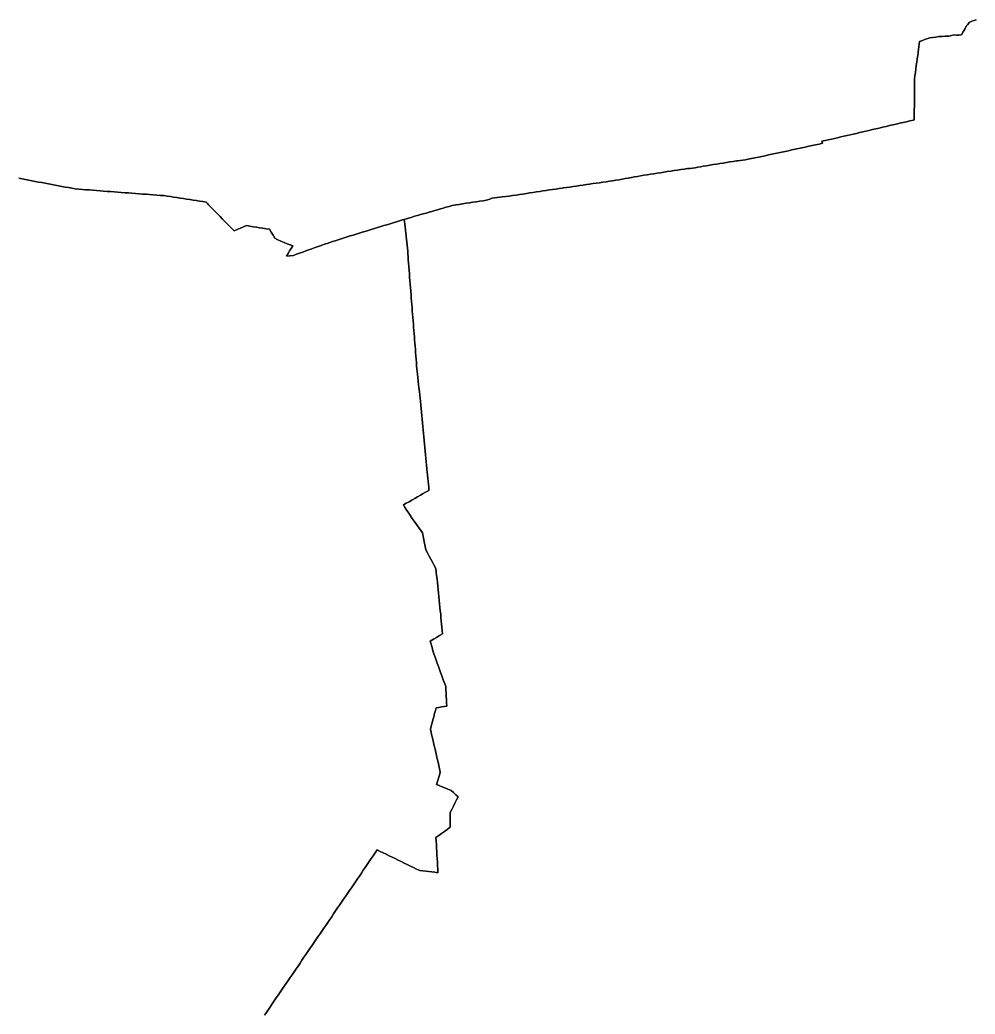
# Model space of a CAD drawing. Header units: inches. Extents: x 130170 to 284068, y 377793 to 804530.
# Drawn here: x 194689 to 197371, y 709560 to 712354 of the extents above; entities that cross this region are included whole.
import ezdxf

# ---------------------------------------------------------------- set-up
doc = ezdxf.new("R2010")
doc.units = ezdxf.units.IN
doc.header["$MEASUREMENT"] = 0
doc.layers.add('muni_il', color=7, linetype='Continuous')

msp = doc.modelspace()

# ---------------------------------------------------------------- linework, layer by layer
at = {"layer": 'muni_il'}
for points in [[(197374.5, 712353.9), (197368.4, 712352.1), (197362.4, 712350.4), (197354.8, 712346.1), (197350.6, 712341.1), (197346.5, 712336.2), (197342.3, 712327.9), (197339.8, 712323.4), (197337.3, 712319), (197333.8, 712312.8), (197331.6, 712311.6), (197325.9, 712310.6), (197318.9, 712311.4), (197312, 712312.2), (197304.7, 712310.3), (197297.3, 712308.5), (197287.8, 712308), (197278.8, 712307.5), (197269.9, 712306.9), (197260.7, 712305.7), (197251.6, 712304.5), (197244.6, 712303.1), (197238.3, 712301.3), (197232, 712299.4), (197223.5, 712296.4), (197215.1, 712293.4), (197214.2, 712285.9), (197213.3, 712278.4), (197212.3, 712270.9), (197211.4, 712263.4), (197210.2, 712253.9), (197208.9, 712244.4), (197207.6, 712234.9), (197206.3, 712225.4), (197205.1, 712215.9), (197203.8, 712206.4), (197202.5, 712196.8), (197201.2, 712187.3), (197201.2, 712177.8), (197201.1, 712168.2), (197201.1, 712158.7), (197201, 712149.1), (197201, 712139.6), (197200.9, 712130), (197200.8, 712120.5), (197200.8, 712110.9), (197200.7, 712101.4), (197200.7, 712091.8), (197200.6, 712082.3), (197200.5, 712072.7), (197198, 712072.4), (197188.4, 712070.1), (197178.8, 712067.9), (197169.2, 712065.7), (197159.7, 712063.4), (197150.1, 712061.2), (197140.5, 712059), (197130.9, 712056.7), (197121.3, 712054.5), (197111.7, 712052.3), (197102.1, 712050), (197092.5, 712047.8), (197082.9, 712045.5), (197073.3, 712043.3), (197064.5, 712041.3), (197055.7, 712039.2), (197046.9, 712037.2), (197038.1, 712035.1), (197029.3, 712033), (197020.5, 712031), (197011.7, 712028.9), (197002.9, 712026.9), (196994.1, 712024.9), (196985.3, 712022.8), (196976.6, 712020.8), (196967.8, 712018.8), (196959, 712016.8), (196950.2, 712014.7), (196941.4, 712012.7), (196942.7, 712007.2), (196933.1, 712005), (196923.5, 712002.9), (196913.8, 712000.8), (196904.2, 711998.7), (196894.6, 711996.6), (196885, 711994.5), (196875.6, 711992.5), (196866.2, 711990.4), (196856.8, 711988.4), (196847.4, 711986.4), (196838, 711984.4), (196828.6, 711982.4), (196819.2, 711980.4), (196809.8, 711978.3), (196800.4, 711976.3), (196790.9, 711974.3), (196781.5, 711972.3), (196772.1, 711970.3), (196762.7, 711968.2), (196753.3, 711966.2), (196743.9, 711964.2), (196734.5, 711962.2), (196729.9, 711961.5), (196726.6, 711960.4), (196719, 711959.5), (196711.4, 711958.7), (196703.8, 711957.9), (196701.7, 711957.8), (196692.3, 711956.2), (196682.9, 711954.7), (196673.5, 711953.2), (196664.1, 711951.7), (196654.7, 711950.2), (196645.3, 711948.7), (196635.9, 711947.2), (196626.5, 711945.6), (196617.1, 711944.1), (196607.7, 711942.6), (196600.3, 711941.2), (196592.8, 711939.9), (196585.4, 711938.5), (196578, 711937.1), (196570.9, 711936.7), (196563.9, 711936.3), (196554.4, 711934.9), (196544.9, 711933.4), (196535.5, 711931.9), (196526, 711930.5), (196516.5, 711929), (196507.1, 711927.6), (196497.6, 711926.1), (196488.2, 711924.6), (196478.9, 711923.1), (196469.5, 711921.7), (196460.2, 711920.2), (196450.8, 711918.7), (196441.4, 711917.2), (196432.1, 711915.7), (196423.4, 711914.2), (196414.7, 711912.7), (196406.1, 711911.1), (196397.4, 711909.6), (196388.7, 711908), (196380.1, 711906.5), (196371.4, 711904.9), (196362.7, 711903.4), (196353.5, 711902), (196344.3, 711900.7), (196335, 711899.3), (196325.8, 711897.9), (196316.6, 711896.5), (196307.4, 711895.1), (196298.1, 711893.8), (196288.9, 711892.4), (196279.7, 711891), (196270.4, 711889.7), (196261.2, 711888.4), (196251.9, 711887), (196242.7, 711885.7), (196233.4, 711884.3), (196224.2, 711883), (196214.9, 711881.7), (196212.2, 711881.4), (196203.1, 711880), (196194, 711878.6), (196184.9, 711877.2), (196175.9, 711875.9), (196166.8, 711874.5), (196157.7, 711873.1), (196148.6, 711871.7), (196139.6, 711870.4), (196130.5, 711869), (196120.8, 711867.5), (196111.2, 711866), (196101.5, 711864.6), (196091.8, 711863.1), (196082.2, 711861.6), (196072.5, 711860.1), (196062.8, 711858.7), (196053.2, 711857.2), (196043.7, 711856.3), (196036.3, 711855.5), (196028.8, 711854.6), (196021.4, 711853.8), (196013.9, 711853), (196008.2, 711850.6), (196002.4, 711848.3), (195999.6, 711847.4), (195989.9, 711845.9), (195980.3, 711844.4), (195970.7, 711842.9), (195961, 711841.4), (195951.4, 711839.9), (195941.8, 711838.5), (195932.1, 711837), (195922.5, 711835.5), (195912.9, 711834), (195903.3, 711832.5), (195894.3, 711829.8), (195885.4, 711827.2), (195877.6, 711824.9), (195869.7, 711822.6), (195861.8, 711820.3), (195853.9, 711818.1), (195846, 711815.8), (195837.9, 711813.5), (195829.8, 711811.2), (195821.6, 711809), (195813.5, 711806.7), (195805.3, 711804.4), (195797.2, 711802.1), (195788, 711798.9), (195782.6, 711797.5), (195777.2, 711796), (195767.9, 711793.2), (195763.8, 711791.9), (195755, 711789.2), (195746.2, 711786.5), (195737.3, 711783.8), (195728.5, 711781.1), (195719.7, 711778.4), (195710.9, 711775.8), (195702.1, 711773.1), (195693.3, 711770.4), (195684.5, 711767.7), (195675.7, 711765), (195666.8, 711762.3), (195658, 711759.6), (195649.7, 711757.1), (195641.4, 711754.5), (195633.1, 711751.9), (195624.9, 711749.3), (195616.6, 711746.8), (195608.3, 711744.2), (195600, 711741.6), (195591.5, 711738.9), (195583, 711736.1), (195574.5, 711733.4), (195566.9, 711730.8), (195559.3, 711728.3), (195551.7, 711725.8), (195544.1, 711723.3), (195535.4, 711720.2), (195526.7, 711717.1), (195518, 711714), (195509.2, 711710.9), (195500.5, 711707.8), (195491.8, 711704.7), (195483.1, 711701.6), (195474.4, 711698.5), (195465.7, 711695.4), (195457, 711692.3), (195447.1, 711691.2), (195437.3, 711690), (195441.9, 711697.3), (195446.5, 711704.6), (195451.1, 711711.9), (195455.8, 711719.3), (195447.5, 711722.2), (195439.2, 711725.1), (195430.7, 711728.8), (195422.1, 711732.6), (195413.5, 711736.3), (195404.9, 711740.1), (195399.9, 711748.6), (195394.9, 711757.1), (195390, 711765.6), (195380.7, 711767), (195371.5, 711768.5), (195362.2, 711769.9), (195353, 711771.4), (195343.7, 711772.8), (195334.5, 711774.2), (195325.2, 711775.7), (195316.6, 711772), (195308, 711768.3), (195299.4, 711764.6), (195290.8, 711760.8), (195284.2, 711767.5), (195277.7, 711774.2), (195271.1, 711780.9), (195264.5, 711787.6), (195258, 711794.3), (195251.4, 711801), (195244.9, 711807.7), (195238.3, 711814.4), (195231.7, 711821.1), (195225.2, 711827.8), (195218.6, 711834.5), (195215.3, 711838.3), (195212, 711842), (195202.8, 711843.4), (195193.7, 711844.8), (195184.5, 711846.1), (195175.4, 711847.5), (195166.2, 711848.9), (195157.1, 711850.3), (195148, 711851.7), (195138.8, 711853.1), (195129.7, 711854.4), (195120.5, 711855.8), (195111.4, 711857.2), (195102.2, 711858.6), (195093.1, 711860), (195083.1, 711860.7), (195073.2, 711861.5), (195063.2, 711862.3), (195053.3, 711863), (195043.3, 711863.8), (195033.4, 711864.5), (195023.5, 711865.3), (195013.5, 711866.1), (195003.6, 711866.8), (194993.6, 711867.6), (194983.7, 711868.3), (194973.7, 711869.1), (194963.8, 711869.9), (194953.8, 711870.6), (194943.9, 711871.4), (194933.9, 711872.1), (194924, 711872.9), (194914, 711873.7), (194904.1, 711874.4), (194894.1, 711875.2), (194884.2, 711876), (194874.2, 711876.7), (194864.3, 711877.5), (194854.3, 711878.2), (194844.4, 711879), (194835.1, 711880.8), (194825.7, 711882.5), (194816.4, 711884.3), (194807, 711886), (194797.7, 711887.8), (194788.3, 711889.5), (194779, 711891.3), (194769.6, 711893.1), (194760.3, 711894.8), (194750.9, 711896.6), (194741.6, 711898.3), (194732.2, 711900.1), (194722.9, 711901.8), (194713.6, 711903.6), (194704.2, 711905.4), (194694.9, 711907.1), (194685.5, 711908.9)], [(195375.5, 709556.9), (195381.1, 709565.1), (195386.7, 709573.2), (195392.3, 709581.4), (195397.8, 709589.5), (195403.4, 709597.7), (195408.9, 709605.8), (195414.5, 709614), (195420, 709622.1), (195425.6, 709630.3), (195431.1, 709638.4), (195436.7, 709646.6), (195442.3, 709654.8), (195447.8, 709662.9), (195453.4, 709671.1), (195458.9, 709679.2), (195464.5, 709687.4), (195470, 709695.5), (195475.6, 709703.7), (195481.1, 709711.8), (195486.7, 709720), (195492.2, 709728.1), (195497.8, 709736.3), (195503.4, 709744.4), (195508.9, 709752.6), (195514.5, 709760.7), (195520, 709768.9), (195525.6, 709777), (195531.1, 709785.2), (195536.7, 709793.3), (195542.2, 709801.5), (195547.8, 709809.6), (195553.3, 709817.8), (195558.9, 709825.9), (195564.5, 709834.1), (195570, 709842.2), (195575.6, 709850.4), (195581.1, 709858.5), (195586.7, 709866.7), (195592.2, 709874.8), (195597.8, 709883), (195603.3, 709891.1), (195608.9, 709899.3), (195614.4, 709907.5), (195620, 709915.6), (195625.6, 709923.8), (195631.1, 709931.9), (195636.7, 709940.1), (195642.2, 709948.2), (195647.8, 709956.4), (195653.3, 709964.5), (195658.9, 709972.7), (195664.4, 709980.8), (195670, 709989), (195675.5, 709997.1), (195681.1, 710005.3), (195686.7, 710013.4), (195692.2, 710021.6), (195700.6, 710017.5), (195709, 710013.4), (195717.4, 710009.4), (195725.8, 710005.3), (195734.2, 710001.2), (195742.6, 709997.1), (195751.1, 709993.1), (195759.5, 709989), (195768.2, 709984.8), (195776.9, 709980.5), (195785.6, 709976.3), (195794.3, 709972.1), (195803, 709967.8), (195811.7, 709963.6), (195820.2, 709962.6), (195828.8, 709961.6), (195837.4, 709960.7), (195845.9, 709959.7), (195854.5, 709958.7), (195863, 709957.7), (195862.5, 709967.6), (195861.9, 709977.4), (195861.3, 709987.3), (195860.8, 709997.1), (195860.2, 710007), (195859.6, 710016.8), (195859.1, 710026.6), (195858.5, 710036.5), (195857.9, 710046.3), (195857.4, 710056.2), (195865.3, 710061.9), (195873.2, 710067.7), (195881.2, 710073.5), (195889.1, 710079.2), (195893.3, 710082.4), (195897.4, 710085.6), (195897.4, 710093.8), (195897.4, 710102), (195897.3, 710110.2), (195897.3, 710118.4), (195897.3, 710126.6), (195901.7, 710135.5), (195906.2, 710144.3), (195910.7, 710153.2), (195915.1, 710162.1), (195919.6, 710170.9), (195913.1, 710176.8), (195906.5, 710182.6), (195899.9, 710188.4), (195891.1, 710192.1), (195882.3, 710195.8), (195874.5, 710199.3), (195866.7, 710202.4), (195858.9, 710205.5), (195861.6, 710214.2), (195864.3, 710222.9), (195867, 710231.6), (195869.6, 710240.3), (195867.5, 710249.5), (195865.4, 710258.8), (195863.2, 710268), (195861.1, 710277.3), (195859, 710286.6), (195856.8, 710295.8), (195854.7, 710305.1), (195852.5, 710314.3), (195850.4, 710323.6), (195848.3, 710332.8), (195846.1, 710342.1), (195844, 710351.3), (195841.9, 710360.6), (195844.2, 710369.4), (195846.4, 710378.3), (195848.7, 710387.1), (195851, 710395.9), (195853.3, 710404.8), (195855.6, 710413.6), (195858, 710421.3), (195865.5, 710422.3), (195873, 710423.4), (195880.5, 710424.4), (195887.9, 710425.5), (195887.4, 710434.7), (195886.9, 710443.9), (195886.3, 710453.1), (195885.8, 710462.3), (195885.3, 710471.5), (195884.7, 710480.8), (195882.1, 710487.9), (195879.4, 710495.1), (195876.8, 710502.3), (195873.6, 710511.1), (195870.5, 710519.8), (195867.3, 710528.6), (195864.2, 710537.3), (195861, 710546.1), (195857.9, 710554.8), (195854.7, 710563.5), (195851.6, 710572.3), (195849, 710581.3), (195846.5, 710590.4), (195844, 710599.4), (195841.4, 710608.5), (195850, 710613.6), (195858.6, 710618.6), (195867.1, 710623.7), (195875.7, 710628.8), (195874.9, 710638), (195874, 710647.2), (195873.2, 710656.4), (195872.3, 710665.6), (195871.5, 710674.7), (195870.6, 710683.9), (195869.6, 710693.8), (195868.6, 710703.7), (195867.5, 710713.5), (195866.5, 710723.4), (195865.5, 710733.3), (195864.4, 710743.2), (195863.4, 710753), (195862.4, 710762.9), (195861.3, 710772.8), (195860.3, 710782.6), (195859.2, 710792.5), (195858.2, 710802.4), (195857.2, 710812.2), (195852.5, 710821.1), (195847.8, 710829.9), (195843.2, 710838.7), (195838.5, 710847.5), (195833.8, 710856.4), (195829.1, 710865.2), (195827.2, 710874.6), (195825.2, 710884), (195823.2, 710893.4), (195821.3, 710902.8), (195819.3, 710912.2), (195814.6, 710918.8), (195809.9, 710925.5), (195805.2, 710932.1), (195800.5, 710938.8), (195795.8, 710945.4), (195790.8, 710953), (195785.8, 710960.6), (195780.8, 710968.2), (195775.8, 710975.8), (195770.8, 710983.3), (195765.8, 710990.9), (195773.8, 710995.5), (195781.8, 711000), (195789.8, 711004.6), (195797.8, 711009.2), (195805.8, 711013.7), (195813.8, 711018.3), (195821.8, 711022.8), (195829.8, 711027.4), (195837.8, 711031.9), (195837, 711040.4), (195836.2, 711048.9), (195835.4, 711057.3), (195834.6, 711065.8), (195833.8, 711074.2), (195833, 711082.7), (195832, 711092.5), (195831, 711102.3), (195830, 711112.3), (195829.1, 711122.2), (195828.1, 711132.2), (195827.2, 711142.1), (195826.3, 711152.1), (195825.3, 711162), (195824.4, 711172), (195823.5, 711181.9), (195822.5, 711191.9), (195821.5, 711201.8), (195820.5, 711211.8), (195819.5, 711221.7), (195818.6, 711231.6), (195817.6, 711241.6), (195816.6, 711251.5), (195815.6, 711261.4), (195814.6, 711271.4), (195813.7, 711281.3), (195812.7, 711290.9), (195811.7, 711300.5), (195810.7, 711310.1), (195809.7, 711319.8), (195808.7, 711329.4), (195807.7, 711339), (195806.7, 711348.6), (195805.7, 711358.2), (195804.9, 711365.9), (195804, 711373.6), (195803.1, 711381.3), (195802.4, 711391), (195801.7, 711400.7), (195801, 711410.4), (195800.3, 711419.2), (195799.6, 711428), (195798.9, 711436.9), (195798.2, 711445.7), (195797.5, 711454.6), (195796.8, 711463.4), (195796.1, 711472.2), (195795.4, 711481.1), (195794.6, 711490.2), (195793.9, 711499.3), (195793.2, 711508.4), (195792.5, 711517.5), (195791.7, 711526.7), (195791, 711535.8), (195790.3, 711544.9), (195789.6, 711554), (195788.9, 711563.1), (195788.1, 711572.3), (195787.4, 711581.4), (195786.6, 711591.3), (195785.8, 711601.2), (195785.1, 711611.1), (195784.3, 711621), (195783.5, 711630.9), (195782.7, 711640.8), (195781.9, 711650.7), (195781.1, 711660.6), (195780.4, 711670.5), (195779.6, 711680.4), (195779, 711688.4), (195778.5, 711696.5), (195777.9, 711704.6), (195777.3, 711712.6), (195776.8, 711720.7), (195775.8, 711729.2), (195774.8, 711737.8), (195773.8, 711746.3), (195772.8, 711754.9), (195771.7, 711763.4), (195770.7, 711772), (195769.7, 711780.5), (195768.8, 711786.8), (195767.9, 711793.2), (195767.9, 711793.2), (195777.2, 711796), (195782.6, 711797.5), (195788, 711798.9), (195797.2, 711802.1), (195805.3, 711804.4), (195813.5, 711806.7), (195821.6, 711809), (195829.8, 711811.2), (195837.9, 711813.5), (195846, 711815.8), (195853.9, 711818.1), (195861.8, 711820.3), (195869.7, 711822.6), (195877.6, 711824.9), (195885.4, 711827.2), (195894.3, 711829.8), (195903.3, 711832.5), (195912.9, 711834), (195922.5, 711835.5), (195932.1, 711837), (195941.8, 711838.5), (195951.4, 711839.9), (195961, 711841.4), (195970.7, 711842.9), (195980.3, 711844.4), (195989.9, 711845.9), (195999.6, 711847.4), (196002.4, 711848.3), (196008.2, 711850.6), (196013.9, 711853), (196021.4, 711853.8), (196028.8, 711854.6), (196036.3, 711855.5), (196043.7, 711856.3), (196053.2, 711857.2), (196062.8, 711858.7), (196072.5, 711860.1), (196082.2, 711861.6), (196091.8, 711863.1), (196101.5, 711864.6), (196111.2, 711866), (196120.8, 711867.5), (196130.5, 711869), (196139.6, 711870.4), (196148.6, 711871.7), (196157.7, 711873.1), (196166.8, 711874.5), (196175.9, 711875.9), (196184.9, 711877.2), (196194, 711878.6), (196203.1, 711880), (196212.2, 711881.4), (196214.9, 711881.7), (196224.2, 711883), (196233.4, 711884.3), (196242.7, 711885.7), (196251.9, 711887), (196261.2, 711888.4), (196270.4, 711889.7), (196279.7, 711891), (196288.9, 711892.4), (196298.1, 711893.8), (196307.4, 711895.1), (196316.6, 711896.5), (196325.8, 711897.9), (196335, 711899.3), (196344.3, 711900.7), (196353.5, 711902), (196362.7, 711903.4), (196371.4, 711904.9), (196380.1, 711906.5), (196388.7, 711908), (196397.4, 711909.6), (196406.1, 711911.1), (196414.7, 711912.7), (196423.4, 711914.2), (196432.1, 711915.7), (196441.4, 711917.2), (196450.8, 711918.7), (196460.2, 711920.2), (196469.5, 711921.7), (196478.9, 711923.1), (196488.2, 711924.6), (196497.6, 711926.1), (196507.1, 711927.6), (196516.5, 711929), (196526, 711930.5), (196535.5, 711931.9), (196544.9, 711933.4), (196554.4, 711934.9), (196563.9, 711936.3), (196570.9, 711936.7), (196578, 711937.1), (196585.4, 711938.5), (196592.8, 711939.9), (196600.3, 711941.2), (196607.7, 711942.6), (196617.1, 711944.1), (196626.5, 711945.6), (196635.9, 711947.2), (196645.3, 711948.7), (196654.7, 711950.2), (196664.1, 711951.7), (196673.5, 711953.2), (196682.9, 711954.7), (196692.3, 711956.2), (196701.7, 711957.8), (196703.8, 711957.9), (196711.4, 711958.7), (196719, 711959.5), (196726.6, 711960.4), (196729.9, 711961.5), (196734.5, 711962.2), (196743.9, 711964.2), (196753.3, 711966.2), (196762.7, 711968.2), (196772.1, 711970.3), (196781.5, 711972.3), (196790.9, 711974.3), (196800.4, 711976.3), (196809.8, 711978.3), (196819.2, 711980.4), (196828.6, 711982.4), (196838, 711984.4), (196847.4, 711986.4), (196856.8, 711988.4), (196866.2, 711990.4), (196875.6, 711992.5), (196885, 711994.5), (196894.6, 711996.6), (196904.2, 711998.7), (196913.8, 712000.8), (196923.5, 712002.9), (196933.1, 712005), (196942.7, 712007.2), (196941.4, 712012.7), (196950.2, 712014.7), (196959, 712016.8), (196967.8, 712018.8), (196976.6, 712020.8), (196985.3, 712022.8), (196994.1, 712024.9), (197002.9, 712026.9), (197011.7, 712028.9), (197020.5, 712031), (197029.3, 712033), (197038.1, 712035.1), (197046.9, 712037.2), (197055.7, 712039.2), (197064.5, 712041.3), (197073.3, 712043.3), (197082.9, 712045.5), (197092.5, 712047.8), (197102.1, 712050), (197111.7, 712052.3), (197121.3, 712054.5), (197130.9, 712056.7), (197140.5, 712059), (197150.1, 712061.2), (197159.7, 712063.4), (197169.2, 712065.7), (197178.8, 712067.9), (197188.4, 712070.1), (197198, 712072.4), (197200.5, 712072.7), (197200.6, 712082.3), (197200.7, 712091.8), (197200.7, 712101.4), (197200.8, 712110.9), (197200.8, 712120.5), (197200.9, 712130), (197201, 712139.6), (197201, 712149.1), (197201.1, 712158.7), (197201.1, 712168.2), (197201.2, 712177.8), (197201.2, 712187.3), (197202.5, 712196.8), (197203.8, 712206.4), (197205.1, 712215.9), (197206.3, 712225.4), (197207.6, 712234.9), (197208.9, 712244.4), (197210.2, 712253.9), (197211.4, 712263.4), (197212.3, 712270.9), (197213.3, 712278.4), (197214.2, 712285.9), (197215.1, 712293.4), (197223.5, 712296.4), (197232, 712299.4), (197238.3, 712301.3), (197244.6, 712303.1), (197251.6, 712304.5), (197260.7, 712305.7), (197269.9, 712306.9), (197278.8, 712307.5), (197287.8, 712308), (197297.3, 712308.5), (197304.7, 712310.3), (197312, 712312.2), (197318.9, 712311.4), (197325.9, 712310.6), (197331.6, 712311.6), (197333.8, 712312.8), (197337.3, 712319), (197339.8, 712323.4), (197342.3, 712327.9), (197346.5, 712336.2), (197350.6, 712341.1), (197354.8, 712346.1), (197362.4, 712350.4), (197368.4, 712352.1), (197374.5, 712353.9)], [(194685.5, 711908.9), (194694.9, 711907.1), (194704.2, 711905.4), (194713.6, 711903.6), (194722.9, 711901.8), (194732.2, 711900.1), (194741.6, 711898.3), (194750.9, 711896.6), (194760.3, 711894.8), (194769.6, 711893.1), (194779, 711891.3), (194788.3, 711889.5), (194797.7, 711887.8), (194807, 711886), (194816.4, 711884.3), (194825.7, 711882.5), (194835.1, 711880.8), (194844.4, 711879), (194854.3, 711878.2), (194864.3, 711877.5), (194874.2, 711876.7), (194884.2, 711876), (194894.1, 711875.2), (194904.1, 711874.4), (194914, 711873.7), (194924, 711872.9), (194933.9, 711872.1), (194943.9, 711871.4), (194953.8, 711870.6), (194963.8, 711869.9), (194973.7, 711869.1), (194983.7, 711868.3), (194993.6, 711867.6), (195003.6, 711866.8), (195013.5, 711866.1), (195023.5, 711865.3), (195033.4, 711864.5), (195043.3, 711863.8), (195053.3, 711863), (195063.2, 711862.3), (195073.2, 711861.5), (195083.1, 711860.7), (195093.1, 711860), (195102.2, 711858.6), (195111.4, 711857.2), (195120.5, 711855.8), (195129.7, 711854.4), (195138.8, 711853.1), (195148, 711851.7), (195157.1, 711850.3), (195166.2, 711848.9), (195175.4, 711847.5), (195184.5, 711846.1), (195193.7, 711844.8), (195202.8, 711843.4), (195212, 711842), (195215.3, 711838.3), (195218.6, 711834.5), (195225.2, 711827.8), (195231.7, 711821.1), (195238.3, 711814.4), (195244.9, 711807.7), (195251.4, 711801), (195258, 711794.3), (195264.5, 711787.6), (195271.1, 711780.9), (195277.7, 711774.2), (195284.2, 711767.5), (195290.8, 711760.8), (195299.4, 711764.6), (195308, 711768.3), (195316.6, 711772), (195325.2, 711775.7), (195334.5, 711774.2), (195343.7, 711772.8), (195353, 711771.4), (195362.2, 711769.9), (195371.5, 711768.5), (195380.7, 711767), (195390, 711765.6), (195394.9, 711757.1), (195399.9, 711748.6), (195404.9, 711740.1), (195413.5, 711736.3), (195422.1, 711732.6), (195430.7, 711728.8), (195439.2, 711725.1), (195447.5, 711722.2), (195455.8, 711719.3), (195451.1, 711711.9), (195446.5, 711704.6), (195441.9, 711697.3), (195437.3, 711690), (195447.1, 711691.2), (195457, 711692.3), (195465.7, 711695.4), (195474.4, 711698.5), (195483.1, 711701.6), (195491.8, 711704.7), (195500.5, 711707.8), (195509.2, 711710.9), (195518, 711714), (195526.7, 711717.1), (195535.4, 711720.2), (195544.1, 711723.3), (195551.7, 711725.8), (195559.3, 711728.3), (195566.9, 711730.8), (195574.5, 711733.4), (195583, 711736.1), (195591.5, 711738.9), (195600, 711741.6), (195608.3, 711744.2), (195616.6, 711746.8), (195624.9, 711749.3), (195633.1, 711751.9), (195641.4, 711754.5), (195649.7, 711757.1), (195658, 711759.6), (195666.8, 711762.3), (195675.7, 711765), (195684.5, 711767.7), (195693.3, 711770.4), (195702.1, 711773.1), (195710.9, 711775.8), (195719.7, 711778.4), (195728.5, 711781.1), (195737.3, 711783.8), (195746.2, 711786.5), (195755, 711789.2), (195763.8, 711791.9), (195767.9, 711793.2), (195768.8, 711786.8), (195769.7, 711780.5), (195770.7, 711772), (195771.7, 711763.4), (195772.8, 711754.9), (195773.8, 711746.3), (195774.8, 711737.8), (195775.8, 711729.2), (195776.8, 711720.7), (195777.3, 711712.6), (195777.9, 711704.6), (195778.5, 711696.5), (195779, 711688.4), (195779.6, 711680.4), (195780.4, 711670.5), (195781.1, 711660.6), (195781.9, 711650.7), (195782.7, 711640.8), (195783.5, 711630.9), (195784.3, 711621), (195785.1, 711611.1), (195785.8, 711601.2), (195786.6, 711591.3), (195787.4, 711581.4), (195788.1, 711572.3), (195788.9, 711563.1), (195789.6, 711554), (195790.3, 711544.9), (195791, 711535.8), (195791.7, 711526.7), (195792.5, 711517.5), (195793.2, 711508.4), (195793.9, 711499.3), (195794.6, 711490.2), (195795.4, 711481.1), (195796.1, 711472.2), (195796.8, 711463.4), (195797.5, 711454.6), (195798.2, 711445.7), (195798.9, 711436.9), (195799.6, 711428), (195800.3, 711419.2), (195801, 711410.4), (195801.7, 711400.7), (195802.4, 711391), (195803.1, 711381.3), (195804, 711373.6), (195804.9, 711365.9), (195805.7, 711358.2), (195806.7, 711348.6), (195807.7, 711339), (195808.7, 711329.4), (195809.7, 711319.8), (195810.7, 711310.1), (195811.7, 711300.5), (195812.7, 711290.9), (195813.7, 711281.3), (195814.6, 711271.4), (195815.6, 711261.4), (195816.6, 711251.5), (195817.6, 711241.6), (195818.6, 711231.6), (195819.5, 711221.7), (195820.5, 711211.8), (195821.5, 711201.8), (195822.5, 711191.9), (195823.5, 711181.9), (195824.4, 711172), (195825.3, 711162), (195826.3, 711152.1), (195827.2, 711142.1), (195828.1, 711132.2), (195829.1, 711122.2), (195830, 711112.3), (195831, 711102.3), (195832, 711092.5), (195833, 711082.7), (195833.8, 711074.2), (195834.6, 711065.8), (195835.4, 711057.3), (195836.2, 711048.9), (195837, 711040.4), (195837.8, 711031.9), (195829.8, 711027.4), (195821.8, 711022.8), (195813.8, 711018.3), (195805.8, 711013.7), (195797.8, 711009.2), (195789.8, 711004.6), (195781.8, 711000), (195773.8, 710995.5), (195765.8, 710990.9), (195770.8, 710983.3), (195775.8, 710975.8), (195780.8, 710968.2), (195785.8, 710960.6), (195790.8, 710953), (195795.8, 710945.4), (195800.5, 710938.8), (195805.2, 710932.1), (195809.9, 710925.5), (195814.6, 710918.8), (195819.3, 710912.2), (195821.3, 710902.8), (195823.2, 710893.4), (195825.2, 710884), (195827.2, 710874.6), (195829.1, 710865.2), (195833.8, 710856.4), (195838.5, 710847.5), (195843.2, 710838.7), (195847.8, 710829.9), (195852.5, 710821.1), (195857.2, 710812.2), (195858.2, 710802.4), (195859.2, 710792.5), (195860.3, 710782.6), (195861.3, 710772.8), (195862.4, 710762.9), (195863.4, 710753), (195864.4, 710743.2), (195865.5, 710733.3), (195866.5, 710723.4), (195867.5, 710713.5), (195868.6, 710703.7), (195869.6, 710693.8), (195870.6, 710683.9), (195871.5, 710674.7), (195872.3, 710665.6), (195873.2, 710656.4), (195874, 710647.2), (195874.9, 710638), (195875.7, 710628.8), (195867.1, 710623.7), (195858.6, 710618.6), (195850, 710613.6), (195841.4, 710608.5), (195844, 710599.4), (195846.5, 710590.4), (195849, 710581.3), (195851.6, 710572.3), (195854.7, 710563.5), (195857.9, 710554.8), (195861, 710546.1), (195864.2, 710537.3), (195867.3, 710528.6), (195870.5, 710519.8), (195873.6, 710511.1), (195876.8, 710502.3), (195879.4, 710495.1), (195882.1, 710487.9), (195884.7, 710480.8), (195885.3, 710471.5), (195885.8, 710462.3), (195886.3, 710453.1), (195886.9, 710443.9), (195887.4, 710434.7), (195887.9, 710425.5), (195880.5, 710424.4), (195873, 710423.4), (195865.5, 710422.3), (195858, 710421.3), (195855.6, 710413.6), (195853.3, 710404.8), (195851, 710395.9), (195848.7, 710387.1), (195846.4, 710378.3), (195844.2, 710369.4), (195841.9, 710360.6), (195844, 710351.3), (195846.1, 710342.1), (195848.3, 710332.8), (195850.4, 710323.6), (195852.5, 710314.3), (195854.7, 710305.1), (195856.8, 710295.8), (195859, 710286.6), (195861.1, 710277.3), (195863.2, 710268), (195865.4, 710258.8), (195867.5, 710249.5), (195869.6, 710240.3), (195867, 710231.6), (195864.3, 710222.9), (195861.6, 710214.2), (195858.9, 710205.5), (195866.7, 710202.4), (195874.5, 710199.3), (195882.3, 710195.8), (195891.1, 710192.1), (195899.9, 710188.4), (195906.5, 710182.6), (195913.1, 710176.8), (195919.6, 710170.9), (195915.1, 710162.1), (195910.7, 710153.2), (195906.2, 710144.3), (195901.7, 710135.5), (195897.3, 710126.6), (195897.3, 710118.4), (195897.3, 710110.2), (195897.4, 710102), (195897.4, 710093.8), (195897.4, 710085.6), (195893.3, 710082.4), (195889.1, 710079.2), (195881.2, 710073.5), (195873.2, 710067.7), (195865.3, 710061.9), (195857.4, 710056.2), (195857.9, 710046.3), (195858.5, 710036.5), (195859.1, 710026.6), (195859.6, 710016.8), (195860.2, 710007), (195860.8, 709997.1), (195861.3, 709987.3), (195861.9, 709977.4), (195862.5, 709967.6), (195863, 709957.7), (195854.5, 709958.7), (195845.9, 709959.7), (195837.4, 709960.7), (195828.8, 709961.6), (195820.2, 709962.6), (195811.7, 709963.6), (195803, 709967.8), (195794.3, 709972.1), (195785.6, 709976.3), (195776.9, 709980.5), (195768.2, 709984.8), (195759.5, 709989), (195751.1, 709993.1), (195742.6, 709997.1), (195734.2, 710001.2), (195725.8, 710005.3), (195717.4, 710009.4), (195709, 710013.4), (195700.6, 710017.5), (195692.2, 710021.6), (195686.7, 710013.4), (195681.1, 710005.3), (195675.5, 709997.1), (195670, 709989), (195664.4, 709980.8), (195658.9, 709972.7), (195653.3, 709964.5), (195647.8, 709956.4), (195642.2, 709948.2), (195636.7, 709940.1), (195631.1, 709931.9), (195625.6, 709923.8), (195620, 709915.6), (195614.4, 709907.5), (195608.9, 709899.3), (195603.3, 709891.1), (195597.8, 709883), (195592.2, 709874.8), (195586.7, 709866.7), (195581.1, 709858.5), (195575.6, 709850.4), (195570, 709842.2), (195564.5, 709834.1), (195558.9, 709825.9), (195553.3, 709817.8), (195547.8, 709809.6), (195542.2, 709801.5), (195536.7, 709793.3), (195531.1, 709785.2), (195525.6, 709777), (195520, 709768.9), (195514.5, 709760.7), (195508.9, 709752.6), (195503.4, 709744.4), (195497.8, 709736.3), (195492.2, 709728.1), (195486.7, 709720), (195481.1, 709711.8), (195475.6, 709703.7), (195470, 709695.5), (195464.5, 709687.4), (195458.9, 709679.2), (195453.4, 709671.1), (195447.8, 709662.9), (195442.3, 709654.8), (195436.7, 709646.6), (195431.1, 709638.4), (195425.6, 709630.3), (195420, 709622.1), (195414.5, 709614), (195408.9, 709605.8), (195403.4, 709597.7), (195397.8, 709589.5), (195392.3, 709581.4), (195386.7, 709573.2), (195381.1, 709565.1), (195375.5, 709556.9)]]:
    msp.add_lwpolyline(points, dxfattribs=at)

doc.saveas('drawing.dxf')
